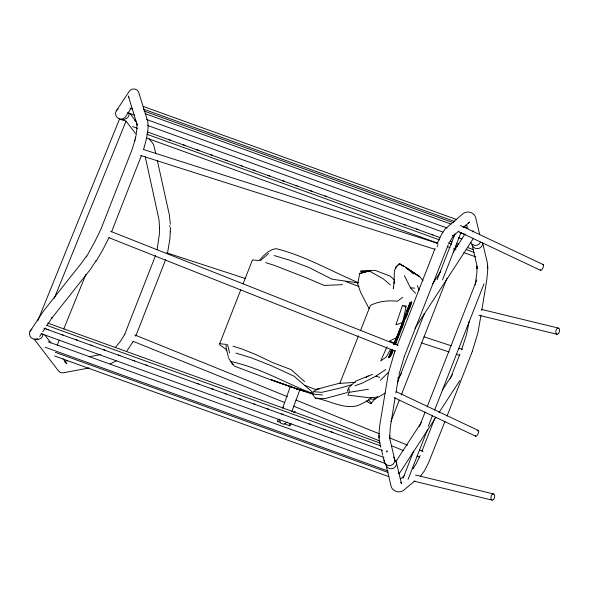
<?xml version="1.0" encoding="UTF-8"?>
<svg xmlns="http://www.w3.org/2000/svg" width="589" height="589" viewBox="0 0 589 589"><rect width="100%" height="100%" fill="white"/><g stroke="black" fill="none" stroke-linecap="round" stroke-linejoin="round"><path stroke-width="0.88" d="M380.855 447.265C378.005 439.136 378.963 430.434 380.266 422.122L388.401 373.08L394.38 352.789M475.176 284.855L476.854 273.119L477.09 266.375L472.032 244.354A5.338 5.191 -13.4 0 0 478.135 248.595A5.338 5.191 -13.4 0 0 482.56 242.594L487.361 262.76L487.751 269.747L486.801 279.768L481.75 310.536M167.475 253.263L169.882 239.068L170.457 227.7L170.442 228.363M170.39 231.845L170.398 231.263M394.019 283.603L394.394 270.822L396.022 266.942L399.423 263.725L405.74 267.222L419.677 276.653L423.049 280.835M294.92 412.683L295.06 411.365L293.668 412.764M395.808 268.702L396.022 266.942M394.343 280.982L393.305 288.588L393.695 286.872M136.434 133.217L137.112 123.8L137.215 125.111L128.358 95.985L128.866 97.362M86.377 256.907L94.741 241.843L101.021 228.937L132.415 148.649L134.984 139.924M46.965 325.43L52.34 317.316L51.574 318.413L90.522 269.225L96.154 260.448M395.145 397.457L390.293 427.319L389.638 437.737L389.572 435.234L389.925 439.379L394.726 459.53M395.889 392.966L398.407 377.689M469.094 321.704L466.517 334.559L461.57 349.866M481.007 315.034L477.951 332.652L472.385 351.096M370.901 271.257L369.193 270.969L359.732 273.392L357.685 283.986L360.564 292.225L369.097 308.643L360.461 330.724M135.426 138.106L135.985 135.595M157.086 249.707L159.369 234.275L159.59 227.759L159.582 228.422L159.001 219.594L145.247 156.784M398.937 374.722L404.349 356.338M386.892 451.226L387.061 451.932A3.078 0.405 -70.2 0 1 386.892 451.233L387.032 450.644M473.092 230.579L472.952 231.16A3.078 0.405 -70.2 0 0 472.886 231.904M134.778 140.749L135.654 137.208M143.598 149.341C146.087 140.263 149.113 130.81 147.714 121.297L138.938 93.128C138.12 88.394 131.17 87.422 129.013 91.678L116.269 110.931M393.202 350.345L391.206 355.336L389.52 357.449L392.296 349.785M402.412 305.492L395.926 324.76L401.617 322.941L402.861 321.513L406.219 306.052L402.412 305.492L405.725 306.979M395.646 343.461L396.102 341.672L394.615 344.123M282.624 408.192L290.532 385.913M447.007 416.165L471.524 353.459M347.355 391.383L348.725 387.606L355.925 381.017L372.498 374.383M394.358 352.833L395.285 350.286M404.334 356.382L448.281 244.649M471.472 353.599L472.4 351.051M291.879 411.534L300 389.329M111.571 231.86L141.412 155.54M155.54 255.538L124.61 334.626L124.839 334.235L120.311 341.495L115.238 347.598M135.72 336.172L165.634 259.675M226.927 350.109L219.771 344.815L219.69 343.704L240.761 289.825M243.102 283.839L252.467 259.889L259.072 260.603C263.806 255.479 268.783 249.574 276.094 248.668C305.109 255.854 330.981 271.124 358.318 282.654M358.473 335.818L339.875 383.365L355.403 382.357M391.751 349.439L388.453 357.876L392.112 349.27M393.732 344.374L405.652 314.666L394.093 344.204M397.236 345.287L435.109 248.44M437.185 279.517L455.047 233.848M397.442 382.489L424.455 313.429M442.545 279.797L461.062 232.441M390.949 421.452L399.29 400.137M401.286 395.02L446.97 278.214M419.456 426.524L425.125 412.028M427.128 406.911L476.81 279.871M403.053 478.209L413.633 451.152M428.306 426.267L432.635 415.186M434.638 410.069L483.989 283.883M408.074 479.336L427.592 429.44M421.989 451.064L434.63 418.735M450.268 378.749L459.95 354.004M445.004 421.29L428.733 462.365L424.419 470.898L420.274 476.368M37.748 320.865L119.567 118.949L123.631 119.692L127.43 117.903A5.625 5.249 -37.4 0 0 129.035 114.06L128.873 112.698M54.24 298.328L126.046 121.12C122.225 119.736 115.577 119.074 115.54 113.648A5.625 5.507 33.5 0 1 117.137 109.804L118.264 108.95M57.185 345.206L59.253 340.096M63.745 329.023L85.839 274.496M395.58 344.432L399.445 333.116L398.422 333.521L399.246 331.423L400.954 330.687L397.582 338.712L395.293 341.723A7.51 1.421 -66.4 0 0 394.358 343.873M369.097 308.643L370.577 305.301C378.867 301.266 388.32 300.221 397.42 301.222L402.64 297.312M386.988 346.833L380.708 360.998L386.34 356.875L390.573 349.27M437.09 243.61L441.544 234.4L445.063 229.047L461.894 214.654C466.466 209.559 475.433 212.268 476.022 219.211L479.623 234.334M420.171 455.518L416.099 463.948L412.874 468.844L413.743 467.85L413.257 468.321M349.093 388.939L349.13 392.326L347.863 395.086L369.48 397.803L378.425 397.067L385.184 393.032M109.098 237.419L102.803 249.854L96.014 261.317M449.098 242.948L453.883 235.033L453.015 236.034L458.927 231.028M393.481 343.969L396.08 338.859L395.698 338.079L389.572 341.002L394.431 343.181M126.974 350.838L133.254 341.406M132.496 342.739L132.82 342.172M432.753 283.655L440.837 271.234M453.236 252.173L465.141 233.877M414.899 328.338L473.556 238.192M395.69 461.85L421.341 422.431M442.449 389.984L452.367 374.744M399.128 473.851L435.978 417.218M438.952 412.646L459.766 380.656M131.229 108.089L125.678 116.46A5.625 5.507 33.5 0 1 124.816 117.586L122.379 118.978L120.973 119.147M30.054 331.298L43.527 311.014L82.342 261.995L86.517 256.038M39.706 336.4L41.731 333.345M42.739 331.813L45.272 327.992M397.811 377.991L401.61 373.257M371.203 403.259L375.141 398.459M377.571 396.611L375.613 398.989L370.474 399.187M397.163 266.029L399.423 263.725L403.951 266.53M380.384 380.258L388.173 372.565M371.107 397.369C367.786 401.448 362.691 403.141 358.171 405.482C343.748 409.76 329.435 400.203 315.329 398.164L312.435 394.056L322.522 394.961M169.257 226.36L169.978 225.697M260.323 260.736L268.547 253.542M31.953 329.229L30.864 330.134A5.625 5.507 33.5 0 0 29.45 334.051C29.509 338.064 34.456 340.722 37.806 338.469M462.998 227.634L469.536 222.215L468.277 222.716M400.365 479.085L404.437 475.684M414.84 480.904L404.864 489.231C400.292 494.326 391.332 491.616 390.735 484.673L385.935 464.515A5.338 5.191 -13.4 0 0 393.989 468.019A5.338 5.191 -13.4 0 0 394.328 459.383M340.162 383.078L316.499 389.3L313.458 391.707L321.719 392.348L340.575 387.974L351.25 384.823M366.063 377.497L368.199 375.937M355.152 385.714L362.316 383.13L375.915 376.113L385.736 369.553M116.195 360.961L110.136 363.877M287.395 422.188L283.626 424.235L280.725 423.182L279.296 419.265M347.458 392.48L324.9 398.613L315.329 398.164M282.727 407.323L283.361 407.146M359.732 273.392L365.747 272.243M64.937 361.248L67.625 360.74M89.108 356.728L100.748 354.549M89.153 367.963L63.023 372.844L60.402 372.528L58.385 370.805L34.169 339.124M349.13 392.326L368.419 389.248M316.499 389.3L319.731 388.828M468.807 222.554L469.3 222.502M342.452 284.671L324.105 285.422L306.413 277.839L274.393 265.396L265.668 262.591M369.17 271.234L360.497 271.146L375.068 270.314L390.257 276.153L394.21 279.827M404.385 275.556L410.452 287.793L414.715 288.161M219.69 343.704L226.294 344.41L226.036 347.804L228.348 356.809M274.106 255.523L289.376 260.117L308.967 267.465L331.938 279.186L358.23 282.904M481.279 309.358L558.394 328.08M478.982 315.321L556.98 334.257M415.525 475.014L493.523 493.943M414.111 481.191L492.117 500.12M231.86 361.771C260.5 368.022 285.842 383.27 312.958 393.732M307.951 392.186L295.899 388.549L271.404 379.795L298.623 389.469L273.775 380.965L234.393 366.115L230.829 361.653M309.652 392.679L312.192 393.423M306.155 391.589L295.899 388.549L312.722 394.174M307.863 392.097L312.141 393.371M235.939 353.12L251.186 357.759L270.66 365.43L294.014 376.157L313.451 393.003M232.972 346.207L241.733 348.909L255.118 354.247L273.186 362.809L291.172 369.634L304.55 381.606M143.355 149.473L437.715 243.375M140.646 155.481L435.013 249.383M166.569 252.784L245.12 278.435M424.028 336.864L451.086 345.699M458.934 348.261L462.431 349.402M421.245 342.842L449.171 351.964M456.158 354.247L459.648 355.388M375.915 376.113L379.809 377.409M143.237 106.425L456.865 219.638M143.407 109.112L454.811 221.523M465.17 225.263L467.769 226.198M144.114 111.056L453.42 222.716M463.786 226.456L468.108 228.017M129.97 108.17L132.562 109.105M145.52 113.787L450.504 223.879M127.577 112.661L134.491 115.15M146.58 119.515L447.095 227.995M460.046 232.67L465.229 234.54M134.564 120.774L136.295 121.393M147.522 125.45L442.854 232.059M452.352 235.49L454.082 236.108M458.397 237.669L461.85 238.913M168.616 139.483L170.339 140.108M183.304 144.784L185.027 145.409M196.262 149.459L199.715 150.71M210.95 154.76L212.673 155.386M225.639 160.068L227.361 160.687M240.327 165.369L242.05 165.988M253.285 170.044L255.008 170.67M267.973 175.345L269.696 175.971M282.661 180.646L284.384 181.272M295.619 185.329L297.349 185.955M310.307 190.63L312.037 191.256M324.995 195.931L326.718 196.557M403.62 224.313L405.342 224.939M416.578 228.988L418.3 229.614M431.266 234.297L432.989 234.915M132.532 126.569L137.708 128.439M147.206 131.87L439.954 237.544M450.313 241.284L452.043 241.91M456.357 243.471L458.949 244.406M467.585 247.52L473.63 249.699M146.69 134.189L439.512 239.892M448.163 243.014L451.675 244.288M455.952 245.827L457.727 246.467M466.333 249.574L474.138 252.394M146.705 138.106L437.863 243.213M447.368 246.644L449.959 247.579M453.42 248.823L456.011 249.758M463.786 252.571L475.883 256.937M47.672 323.059L380.303 443.134M46.487 325.253L380.847 445.954M46.641 329.104L48.372 329.73M61.322 334.405L63.052 335.031M76.003 339.706L77.733 340.332M90.684 345.007L92.414 345.625M103.642 349.682L105.365 350.3M118.315 354.983L120.046 355.601M132.996 360.277L134.726 360.902M145.954 364.952L147.677 365.578M196.903 383.343L198.626 383.969M211.584 388.644L213.306 389.27M224.534 393.319L226.264 393.945M239.215 398.62L240.945 399.246M253.896 403.921L255.626 404.547M266.846 408.597L268.577 409.222M281.527 413.898L283.257 414.516M296.208 419.191L297.938 419.817M309.159 423.874L310.889 424.492M323.84 429.167L325.57 429.793M330.753 431.663L333.345 432.598M43.903 328.235L382.585 450.489M41.149 333.661L383.976 457.41M277.898 419.677A7.679 1.009 -70.2 0 0 277.765 421.466L280.268 422.372M284.443 423.881L289.457 425.685A7.679 1.009 -70.2 0 0 291.231 423.675M48.136 341.775L385.788 463.653M45.235 347.26L388.063 471.016M55.447 352.384L388.077 472.459M54.593 355.984L388.954 476.685M345.522 281.432L359.091 286.578M304.866 385.405L316.72 389.94M110.688 231.352L398.193 345.309M109.112 237.765L394.91 351.051M134.8 334.95L287.41 396.64M295.877 400.041L379.493 433.857M389.631 437.921L407.559 445.144M419.456 449.974L422.976 451.432M133.143 341.34L284.87 402.633M293.388 406.079L379.478 440.859M391.413 445.682L403.347 450.504M416.983 456.011L419.545 457.042M460.326 225.44L543.36 264.667M458.352 231.506L540.555 270.336M396.287 391.7L478.489 430.53M394.313 397.766L475.684 436.206M369.193 270.969L383.255 278.833L390.345 284.87M406.211 267.936L419.677 276.653L406.174 268.039M64.871 362.073L66.888 363.796L63.038 358.753M34.884 339.279L37.777 339.824L41.495 337.872A5.625 5.249 -37.4 0 0 42.938 333.97M399.423 263.725L403.921 266.603M405.74 267.222L413.5 273.988M410.452 287.793L415.554 293.307M401.212 482.678L400.881 482.288L401.47 483.635L396.463 462.748M130 113.611L136.03 121.496M149.186 138.702L153.567 144.438L155.798 153.648M126.046 121.12L136.53 134.829M44.882 335.008L50.934 342.923M232.92 364.62L228.392 357.862M417.38 285.658L419.184 290.215M227.545 344.55L229.629 353.047M381.488 449.893L382.74 455.157M383.152 456.909L384.197 461.29M157.388 160.826L169.301 214.632L170.368 224.24M487.707 265.867L487.766 268.415M378.992 435.47L379.051 438.017M477.473 430.942A3.166 1.031 -64.7 0 1 478.717 431.575A3.166 1.031 -64.7 0 1 476.987 435.485A3.166 1.031 -64.7 0 1 475.448 435.529M542.741 264.748A3.166 1.031 -64.7 0 1 542.815 268.098A3.166 1.031 -64.7 0 1 540.312 269.659M289.457 425.685A7.679 1.009 -70.2 0 1 289.597 423.896M278.325 421.466A7.679 1.009 -70.2 0 1 277.765 421.466M368.5 400.049A7.679 1.112 39.4 0 1 371.107 403.598A7.679 1.112 39.4 0 1 366.321 400.925M393.607 457.086A5.338 5.191 -13.4 0 1 390.978 465.369A5.338 5.191 -13.4 0 1 384.161 459.935M480.536 242.05A5.338 5.191 -13.4 0 1 470.692 242.432M437.171 246.835A3.284 0.479 -73.3 0 1 437.421 246.025M437.693 245.26A3.284 0.479 -73.3 0 1 437.966 244.604M398.547 472.216A4.705 4.064 33.1 0 1 398.709 473.328M477.156 267.347L477.142 268.65L477.127 266.147L477.156 267.347M411.711 301.855L410.003 307.539L408.376 310.558L410.827 304.086L407.772 310.999L409.613 304.999L411.048 302.371L408.633 308.857L411.711 301.855M390.529 354.85C392.252 355.16 394.181 344.668 390.529 354.85M403.266 323.324L402.169 326.681L401.543 327.882L400.336 328.588L399.548 330.606L401.3 329.847L404.002 322.728L404.12 321.049L402.096 324.156L400.535 328.596L403.266 323.324M404.128 319.231L404.164 320.652L405.468 318.789A5.861 1.104 -66.4 0 0 407.669 313.09L405.379 314.268L406.174 312.295L408.538 311.272L405.004 318.384L406.616 313.871L406.174 313.974L404.128 319.231M410.106 302.422L406.513 311.618L410.496 302.26L410.106 302.422M469.536 222.215L468.402 222.959L469.588 222.289M493.553 499.457A3.166 1.774 -76.4 0 0 493.95 494.142A3.166 1.774 -76.4 0 0 490.954 497.499A3.166 1.774 -76.4 0 0 493.553 499.457M558.416 333.595A3.166 1.774 -76.4 0 0 558.814 328.272A3.166 1.774 -76.4 0 0 555.817 331.636A3.166 1.774 -76.4 0 0 558.416 333.595"/></g></svg>
